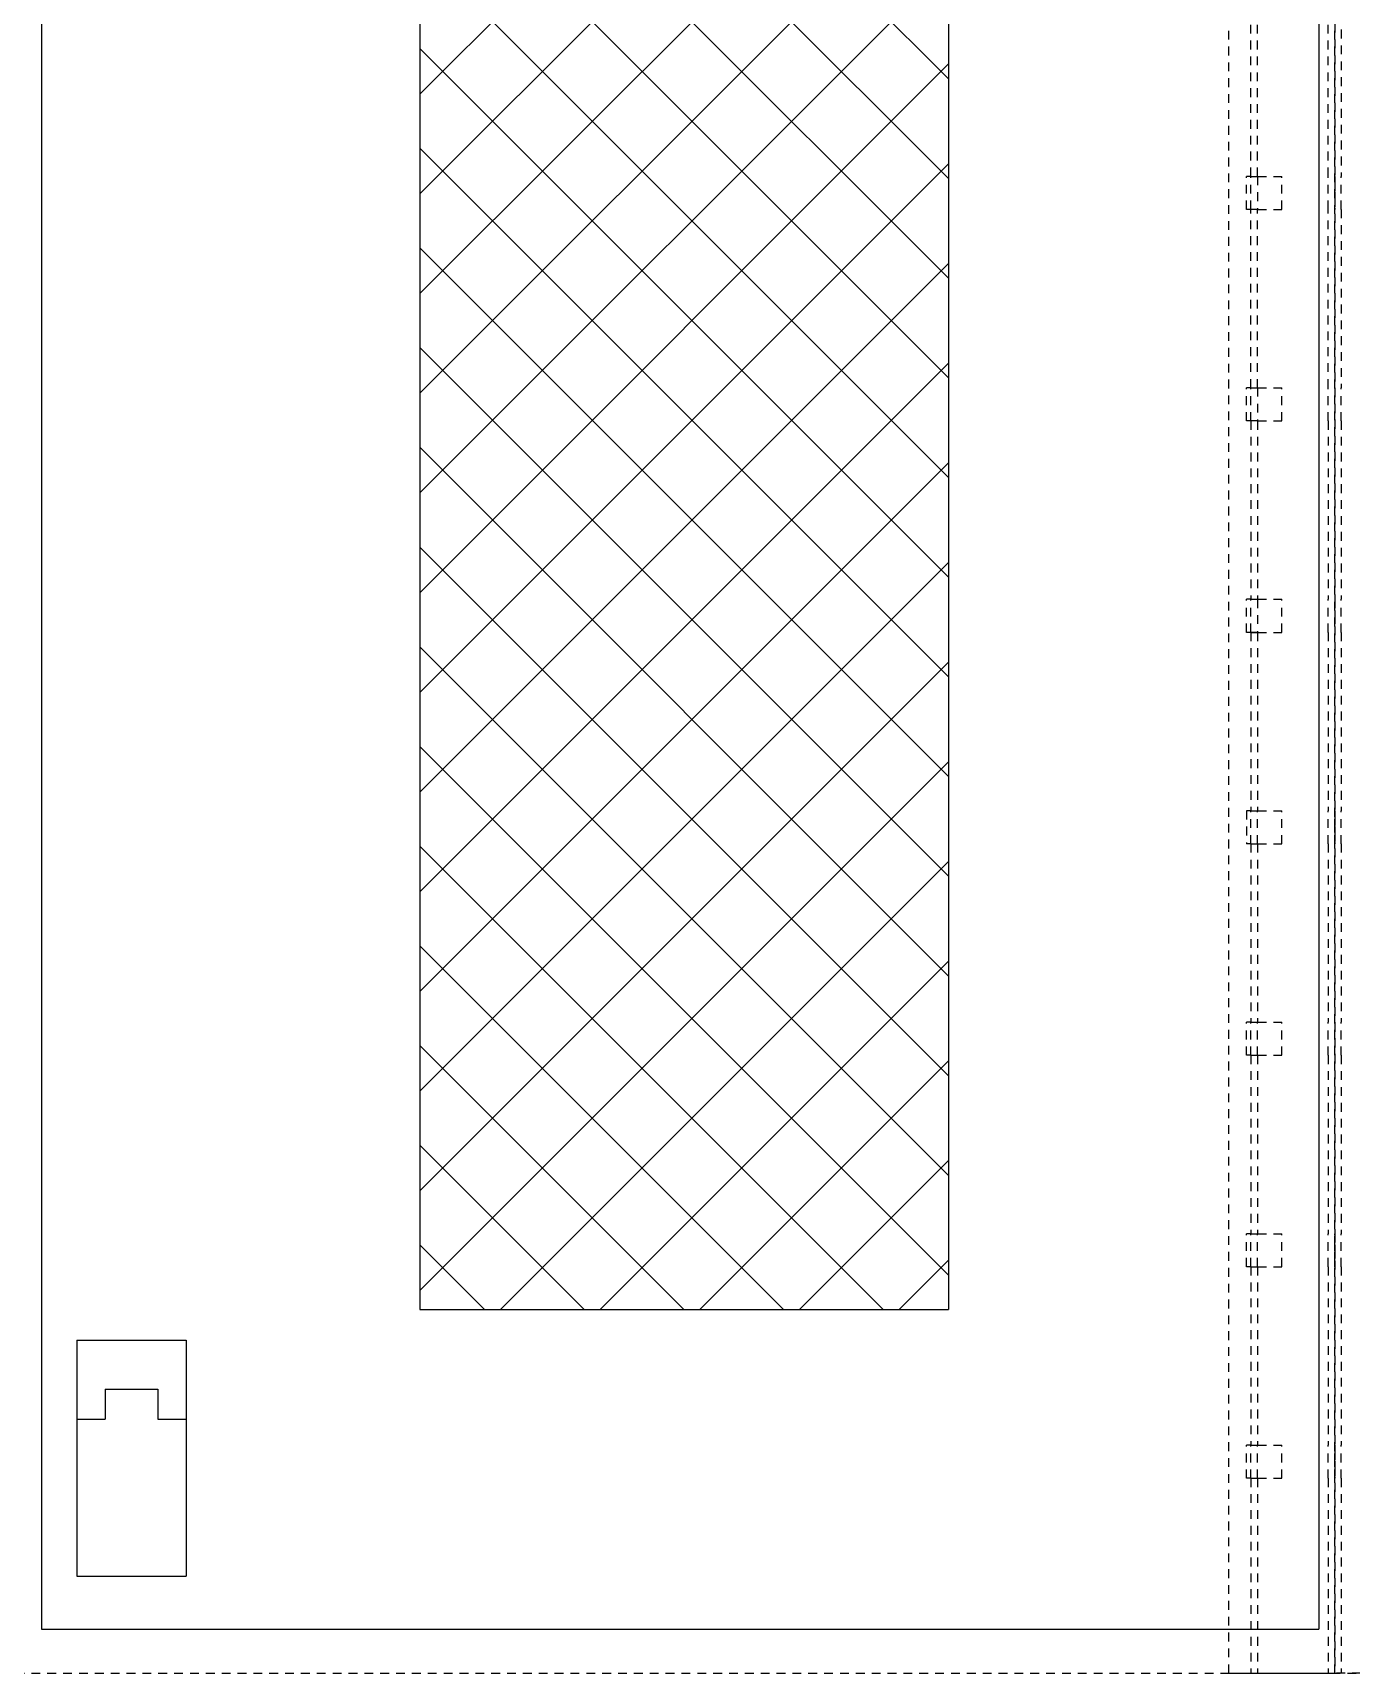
# Model space of a CAD drawing. Header units: inches. Extents: x 6 to 369, y -225 to 2.
# Drawn here: x 285.14 to 303.85, y -102 to -78.73 of the extents above; entities that cross this region are included whole.
import ezdxf

# ---------------------------------------------------------------- set-up
doc = ezdxf.new("R2010")
doc.units = ezdxf.units.IN
doc.header["$MEASUREMENT"] = 0
doc.linetypes.add('HIDDEN2', pattern=[0.1875, 0.125, -0.0625])
doc.layers.add('Cabinet', color=253, linetype='HIDDEN2')
doc.layers.add('D', color=3, linetype='Continuous')

# ---------------------------------------------------------------- blocks, each defined once
blk = doc.blocks.new('A$C304D23F9')
at = {"layer": 'Cabinet', "linetype": 'HIDDEN2'}
for p, q in [((36.945, 0), (36.945, 90)), ((38.445, 90), (38.445, 0)), ((38.445, 0), (38.445, 90)), ((38.445, 0), (38.445, 90)), ((38.445, 90), (38.445, 0)), ((37.257, 21.234), (37.257, 23.765)), ((37.351, 21.234), (37.351, 23.765)), ((38.351, 21.234), (38.351, 23.765)), ((38.539, 23.765), (38.539, 21.234)), ((37.257, 21.234), (37.195, 21.234)), ((37.195, 20.765), (37.195, 21.234)), ((37.257, 21.234), (37.351, 21.234)), ((37.257, 20.765), (37.257, 21.234)), ((37.351, 21.234), (37.351, 20.765)), ((37.351, 21.234), (37.695, 21.234)), ((37.695, 20.765), (37.695, 21.234)), ((38.351, 20.765), (38.351, 21.234)), ((38.445, 21.234), (38.445, 20.765)), ((38.445, 21.234), (38.445, 20.765)), ((38.445, 21.234), (38.445, 20.765)), ((38.445, 21.234), (38.445, 20.765)), ((38.539, 20.765), (38.539, 21.234)), ((37.257, 20.765), (37.195, 20.765)), ((37.257, 18.234), (37.257, 20.765)), ((37.351, 20.765), (37.257, 20.765)), ((37.351, 18.234), (37.351, 20.765)), ((37.351, 20.765), (37.695, 20.765)), ((38.351, 18.234), (38.351, 20.765)), ((38.539, 20.765), (38.539, 18.234)), ((37.257, 18.234), (37.195, 18.234)), ((37.195, 17.765), (37.195, 18.234)), ((37.257, 17.765), (37.257, 18.234)), ((37.257, 18.234), (37.351, 18.234)), ((37.351, 18.234), (37.351, 17.765)), ((37.351, 18.234), (37.695, 18.234)), ((37.695, 17.765), (37.695, 18.234)), ((38.351, 17.765), (38.351, 18.234)), ((38.445, 18.234), (38.445, 17.765)), ((38.445, 18.234), (38.445, 17.765)), ((38.445, 18.234), (38.445, 17.765)), ((38.445, 18.234), (38.445, 17.765)), ((38.539, 17.765), (38.539, 18.234)), ((37.257, 17.765), (37.195, 17.765)), ((37.257, 17.765), (37.257, 15.234)), ((37.351, 17.765), (37.257, 17.765)), ((37.351, 17.765), (37.351, 15.234)), ((37.351, 17.765), (37.695, 17.765)), ((38.351, 17.765), (38.351, 15.234)), ((38.539, 17.765), (38.539, 15.234)), ((37.257, 15.234), (37.195, 15.234)), ((37.195, 14.765), (37.195, 15.234)), ((37.257, 15.234), (37.351, 15.234)), ((37.257, 14.765), (37.257, 15.234)), ((37.257, 15.234), (37.351, 15.234)), ((37.351, 15.234), (37.351, 14.765)), ((37.351, 15.234), (37.695, 15.234)), ((37.695, 14.765), (37.695, 15.234)), ((38.351, 14.765), (38.351, 15.234)), ((38.445, 15.234), (38.445, 14.765)), ((38.445, 15.234), (38.445, 14.765)), ((38.445, 15.234), (38.445, 14.765)), ((38.445, 15.234), (38.445, 14.765)), ((38.539, 14.765), (38.539, 15.234)), ((37.257, 14.765), (37.195, 14.765)), ((37.257, 14.765), (37.257, 12.234)), ((37.351, 14.765), (37.257, 14.765)), ((37.257, 14.765), (37.351, 14.765)), ((37.351, 14.765), (37.351, 12.234)), ((37.351, 14.765), (37.695, 14.765)), ((38.351, 14.765), (38.351, 12.234)), ((38.539, 14.765), (38.539, 12.234)), ((37.257, 12.234), (37.195, 12.234)), ((37.195, 12.234), (37.195, 11.765)), ((37.257, 11.765), (37.257, 12.234)), ((37.257, 12.234), (37.351, 12.234)), ((37.351, 11.765), (37.351, 12.234)), ((37.351, 12.234), (37.695, 12.234)), ((37.695, 11.765), (37.695, 12.234)), ((38.351, 11.765), (38.351, 12.234)), ((38.445, 11.765), (38.445, 12.234)), ((38.445, 12.234), (38.445, 11.765)), ((38.445, 12.234), (38.445, 11.765)), ((38.445, 11.765), (38.445, 12.234)), ((38.539, 11.765), (38.539, 12.234)), ((37.257, 11.765), (37.195, 11.765)), ((37.257, 11.765), (37.257, 9.234)), ((37.257, 11.765), (37.351, 11.765)), ((37.351, 11.765), (37.351, 9.234)), ((37.351, 11.765), (37.695, 11.765)), ((38.351, 11.765), (38.351, 9.234)), ((38.539, 11.765), (38.539, 9.234)), ((37.257, 9.234), (37.195, 9.234)), ((37.195, 8.765), (37.195, 9.234)), ((37.257, 8.765), (37.257, 9.234)), ((37.257, 9.234), (37.351, 9.234)), ((37.351, 8.765), (37.351, 9.234)), ((37.351, 9.234), (37.695, 9.234)), ((37.695, 8.765), (37.695, 9.234)), ((38.351, 8.765), (38.351, 9.234)), ((38.445, 8.765), (38.445, 9.234)), ((38.445, 9.234), (38.445, 8.765)), ((38.445, 9.234), (38.445, 8.765)), ((38.445, 8.765), (38.445, 9.234)), ((38.539, 8.765), (38.539, 9.234)), ((37.257, 8.765), (37.195, 8.765)), ((37.257, 8.765), (37.257, 6.234)), ((37.257, 8.765), (37.351, 8.765)), ((37.351, 8.765), (37.351, 6.234)), ((37.351, 8.765), (37.695, 8.765)), ((38.351, 8.765), (38.351, 6.234)), ((38.539, 8.765), (38.539, 6.234)), ((37.257, 6.234), (37.195, 6.234)), ((37.195, 5.765), (37.195, 6.234)), ((37.257, 5.765), (37.257, 6.234)), ((37.257, 6.234), (37.351, 6.234)), ((37.351, 5.765), (37.351, 6.234)), ((37.351, 6.234), (37.695, 6.234)), ((37.695, 5.765), (37.695, 6.234)), ((38.351, 5.765), (38.351, 6.234)), ((38.445, 5.765), (38.445, 6.234)), ((38.445, 6.234), (38.445, 5.765)), ((38.445, 6.234), (38.445, 5.765)), ((38.445, 5.765), (38.445, 6.234)), ((38.539, 5.765), (38.539, 6.234)), ((37.257, 5.765), (37.195, 5.765)), ((37.257, 5.765), (37.257, 3.234)), ((37.257, 5.765), (37.351, 5.765)), ((37.351, 5.765), (37.351, 3.234)), ((37.351, 5.765), (37.695, 5.765)), ((38.351, 5.765), (38.351, 3.234)), ((38.539, 5.765), (38.539, 3.234)), ((37.257, 3.234), (37.195, 3.234)), ((37.195, 2.765), (37.195, 3.234)), ((37.257, 3.234), (37.351, 3.234)), ((37.257, 2.765), (37.257, 3.234)), ((37.351, 2.765), (37.351, 3.234)), ((37.351, 3.234), (37.695, 3.234)), ((37.695, 2.765), (37.695, 3.234)), ((38.351, 2.765), (38.351, 3.234)), ((38.445, 2.765), (38.445, 3.234)), ((38.445, 3.234), (38.445, 2.765)), ((38.445, 3.234), (38.445, 2.765)), ((38.445, 2.765), (38.445, 3.234)), ((38.539, 2.765), (38.539, 3.234)), ((37.257, 2.765), (37.195, 2.765)), ((37.257, 2.765), (37.257, 0)), ((37.257, 2.765), (37.351, 2.765)), ((37.351, 2.765), (37.351, 0)), ((37.351, 2.765), (37.695, 2.765)), ((38.351, 2.765), (38.351, 0)), ((38.539, 2.765), (38.539, 0)), ((1.5, 0), (59.382, 0)), ((36.945, 0), (38.445, 0)), ((39.945, 0), (38.445, 0)), ((38.445, 0), (38.445, 0)), ((38.445, 0), (38.445, 0))]:
    blk.add_line(p, q, dxfattribs=at)

msp = doc.modelspace()

# ---------------------------------------------------------------- hatches: boundary and pattern name
at = {"layer": 'D'}
h = msp.add_hatch(dxfattribs=at)
h.set_pattern_fill('ANSI37', scale=8, style=0)
h.set_pattern_definition([(45, (187.0091, -116.7529), (-0.707107, 0.707107), []), (135, (187.0091, -116.7529), (-0.707107, -0.707107), [])])
h.paths.add_polyline_path([(290.63053, -96.84066), (298.13053, -96.84066), (298.13053, -67.84066), (290.63053, -67.84066)])

# ---------------------------------------------------------------- linework, layer by layer
at = {"layer": 'D', "color": 7}
for p, q in [((285.26174, -12.62335), (285.26174, -101.37335)), ((303.38674, -12.62102), (303.38674, -101.37335)), ((290.63053, -67.84066), (290.63053, -96.84066)), ((298.13053, -67.84066), (298.13053, -96.84066)), ((290.63053, -96.84066), (298.13053, -96.84066)), ((285.76186, -97.27335), (285.76186, -100.62335)), ((285.76186, -97.27335), (287.31186, -97.27335)), ((287.31186, -97.27335), (287.31186, -100.62335)), ((286.16186, -97.97148), (286.91186, -97.97148)), ((286.16186, -97.97148), (286.16186, -98.39272)), ((286.91186, -97.97148), (286.91186, -98.39272)), ((285.76186, -98.39272), (286.16186, -98.39272)), ((286.91186, -98.39272), (287.31186, -98.39272)), ((285.76186, -100.62335), (287.31186, -100.62335)), ((285.26174, -101.37335), (303.38674, -101.37335))]:
    msp.add_line(p, q, dxfattribs=at)

# ---------------------------------------------------------------- block references
msp.add_blockref('A$C304D23F9', (265.16799, -101.99835), dxfattribs=at)

doc.saveas('drawing.dxf')
